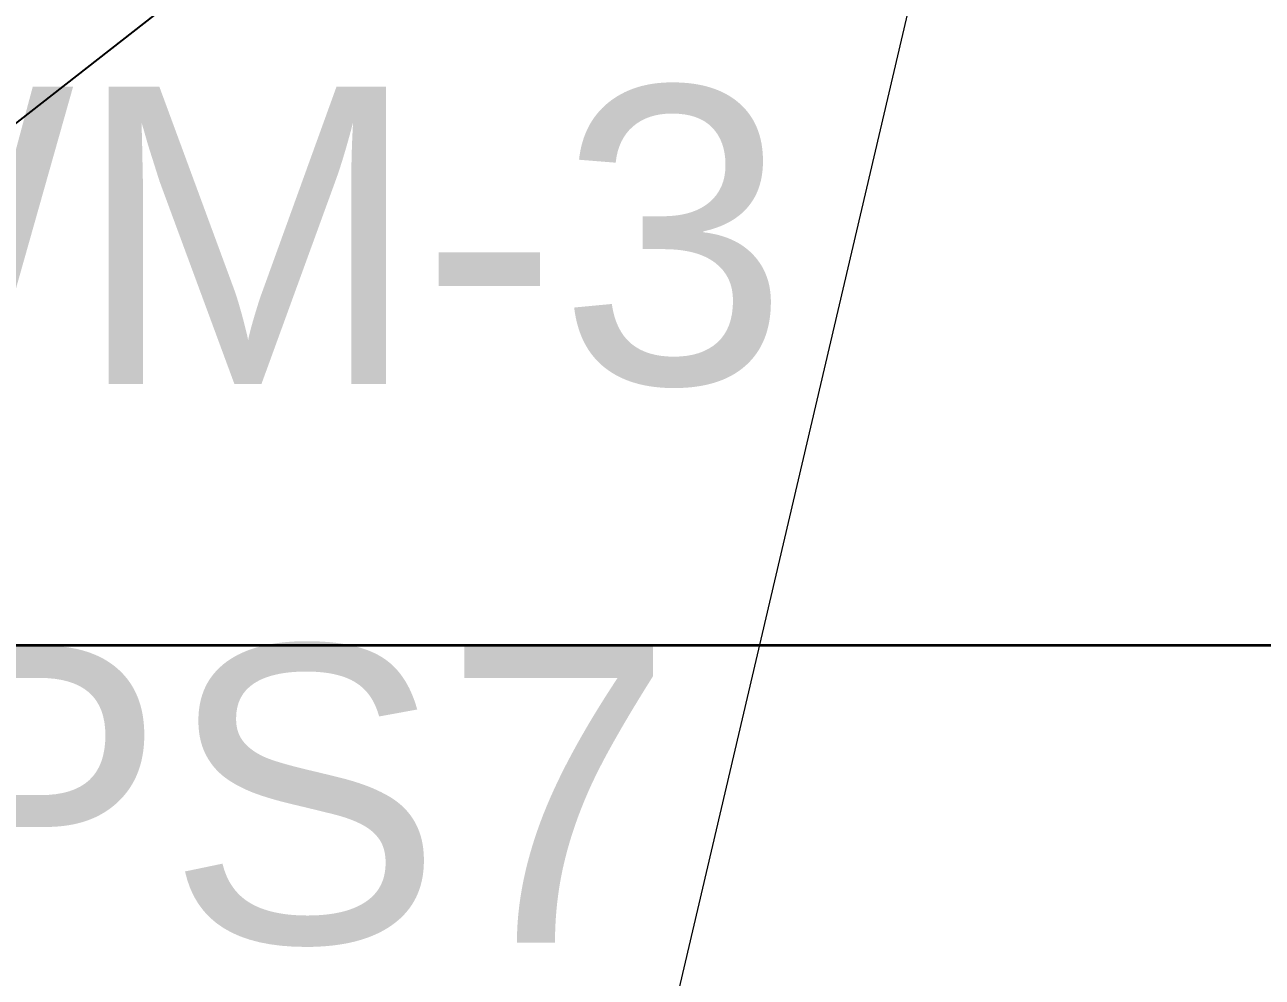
# Model space of a CAD drawing. Extents: x 6810325 to 6812275, y 1878569 to 1880689.
# Drawn here: x 6810883.38 to 6810904.2, y 1879782.83 to 1879798.86 of the extents above; entities that cross this region are included whole.
import ezdxf
from ezdxf.enums import TextEntityAlignment as Align

# ---------------------------------------------------------------- set-up
doc = ezdxf.new("R2010")
doc.units = 21
doc.header["$LTSCALE"] = 10
doc.header["$MEASUREMENT"] = 0
for name, color, linetype, lineweight in [('ANNO-POINT-LABELS', 7, 'CONTINUOUS', 13), ('PROJ-ROAD-FILL', 252, 'CONTINUOUS', 35), ('TOPO-CONTOUR-MINOR', 36, 'CONTINUOUS', 13), ('WETL-PHOTO-STATION', 30, 'CONTINUOUS', 25)]:
    doc.layers.add(name, color=color, linetype=linetype, lineweight=lineweight)
doc.styles.add('LABEL', font='arial.ttf')

# ---------------------------------------------------------------- blocks, each defined once
blk = doc.blocks.new('PHOTO_ARROW')
at = {"color": 0, "lineweight": -2}
blk.add_line((0, 2), (0, 30), dxfattribs=at)

msp = doc.modelspace()

# ---------------------------------------------------------------- linework, layer by layer
at = {"layer": 'PROJ-ROAD-FILL'}
msp.add_lwpolyline([(6811070.114, 1879788.41), (6810818.149, 1879788.41)], dxfattribs=at)
at = {"layer": 'TOPO-CONTOUR-MINOR', "elevation": 198}
msp.add_lwpolyline([(6810924.347, 1879613.701), (6810922.266, 1879630.106), (6810914.307, 1879653.071), (6810913.236, 1879672.756), (6810909.848, 1879679.318), (6810900.115, 1879689.527), (6810898.523, 1879695.722), (6810897.883, 1879712.126), (6810888.192, 1879728.531), (6810883.721, 1879741.654), (6810884.752, 1879748.216), (6810892.523, 1879764.62), (6810893.248, 1879777.743), (6810900.161, 1879807.271), (6810898.286, 1879843.36), (6810891.621, 1879859.764), (6810890.798, 1879869.606), (6810893.553, 1879878.127), (6810903.396, 1879888.114), (6810906.677, 1879893.673), (6810915.1, 1879925.381)], dxfattribs=at)

# ---------------------------------------------------------------- block references
at = {"layer": 'WETL-PHOTO-STATION', "rotation": -52}
msp.add_blockref('PHOTO_ARROW', (6810877.098, 1879792.41), dxfattribs=at)

# ---------------------------------------------------------------- texts
at = {"layer": 'ANNO-POINT-LABELS', "style": 'LABEL'}
msp.add_text('OHWM-3', height=5, dxfattribs=at).set_placement((6810867.145, 1879791.315), align=Align.BOTTOM_LEFT)
msp.add_text('PS7', height=5, dxfattribs=at).set_placement((6810881.098, 1879788.41), align=Align.TOP_LEFT)

doc.saveas('drawing.dxf')
